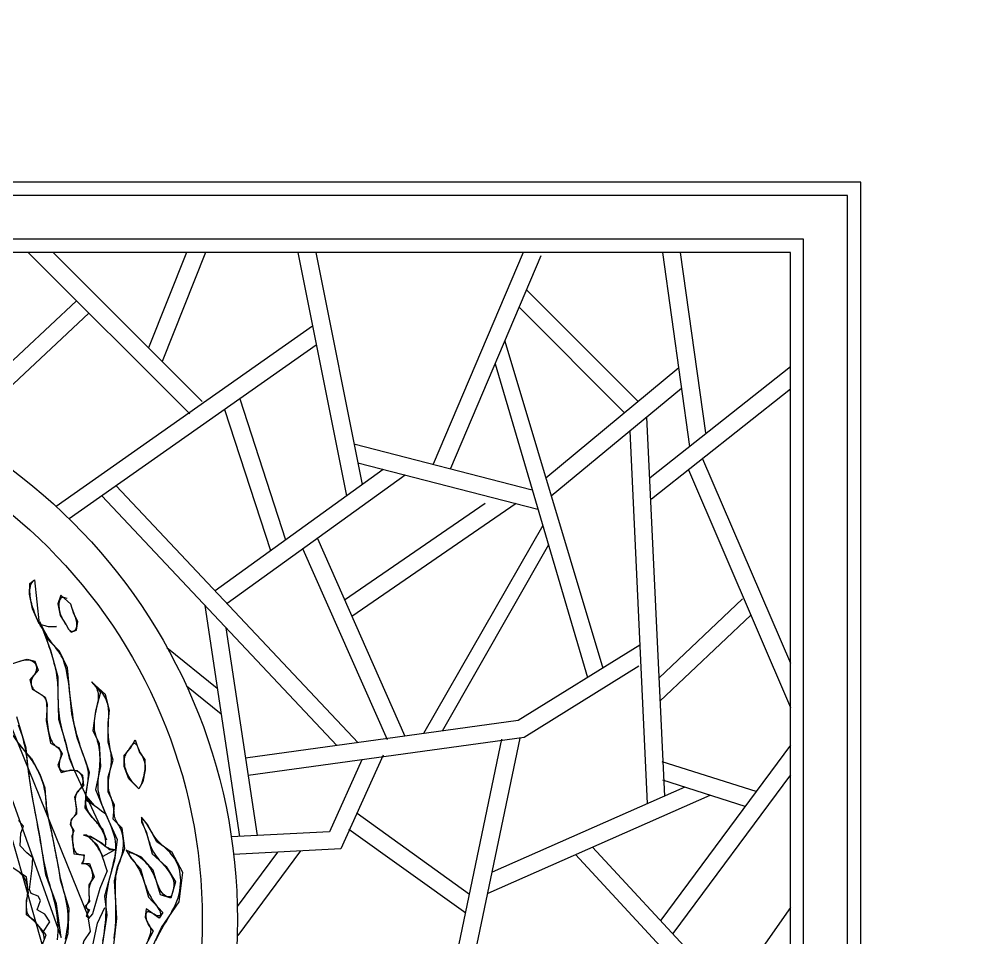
# Model space of a CAD drawing. Header units: metres. Extents: x -5582206 to 1721362, y -2047520 to 6750995.
# Drawn here: x 4296 to 5392, y 1967 to 3013 of the extents above; entities that cross this region are included whole.
import ezdxf

# ---------------------------------------------------------------- set-up
doc = ezdxf.new("R2010")
doc.units = ezdxf.units.M
for name, color, linetype in [('3', 3, 'Continuous'), ('4', 4, 'Continuous'), ('7', 7, 'Continuous')]:
    doc.layers.add(name, color=color, linetype=linetype)

msp = doc.modelspace()

# ---------------------------------------------------------------- linework, layer by layer
at = {"layer": '3'}
for p, q in [((4306.48, 2747.44), (4490.64, 2563.5)), ((4334.78, 2747.44), (4504.77, 2577.65)), ((4486.89, 2747.44), (4443.71, 2638.64)), ((4508.4, 2747.44), (4459.12, 2623.25)), ((4613.61, 2747.44), (4669.11, 2470.26)), ((4634, 2747.44), (4686.93, 2483.11)), ((4870.53, 2747.44), (4767.99, 2506.34)), ((4890.67, 2743.69), (4787.58, 2501.29)), ((5029.19, 2747.44), (5060, 2526.41)), ((5049.38, 2747.44), (5078.02, 2542.02)), ((4874.17, 2704.91), (5001.45, 2577.78)), ((4361.47, 2692.52), (4209.5, 2550.3)), ((4865.74, 2685.07), (4985.97, 2564.98)), ((4375.63, 2678.38), (4227.78, 2540.01)), ((4630.44, 2663.38), (4338.43, 2458.22)), ((4634.73, 2641.95), (4353.21, 2444.16)), ((4849.3, 2646.42), (4960.99, 2274.23)), ((4838.3, 2620.55), (4943.75, 2263.55)), ((5047.52, 2615.89), (4896.06, 2490.61)), ((5174.88, 2617.31), (5015.22, 2490.97)), ((5050.77, 2592.62), (4902.3, 2469.81)), ((5174.88, 2591.81), (5016.7, 2466.64)), ((4547.43, 2580.61), (4599.72, 2420.2)), ((4530.31, 2568.59), (4582.69, 2407.91)), ((5011.03, 2559.75), (5031.21, 2128.24)), ((4991.95, 2543.97), (5011.68, 2119.88)), ((4677.62, 2529.63), (4880.61, 2477.31)), ((5074.77, 2512.6), (5174.88, 2279.83)), ((4710.9, 2500.4), (4519.38, 2362.24)), ((4681.98, 2507.85), (4887.21, 2454.95)), ((5058.53, 2499.74), (5174.88, 2229.21)), ((4736.08, 2493.91), (4533.21, 2347.56)), ((4682.3, 2189.25), (4406.78, 2481.8)), ((4657.99, 2185.9), (4390.25, 2470.19)), ((4827.16, 2461.55), (4667.02, 2351.7)), ((4862.52, 2461.55), (4675.25, 2333.1)), ((4892.64, 2436.6), (4756.74, 2199.54)), ((4636.01, 2421.72), (4735.69, 2196.63)), ((4899.15, 2414.53), (4778.2, 2202.5)), ((4619.43, 2409.76), (4715.48, 2192.87)), ((4507.61, 2345.57), (4547.27, 2082.44)), ((5120.13, 2353.03), (5024.92, 2262.85)), ((5129.61, 2334.47), (5026.15, 2236.47)), ((4531.69, 2320), (4567.34, 2083.46)), ((5003.28, 2300.45), (4864.52, 2214.42)), ((4464.61, 2297.76), (4521.82, 2251.28)), ((5002.16, 2276.23), (4871.45, 2195.19)), ((4486.71, 2254.04), (4526.25, 2221.92)), ((4864.52, 2214.42), (4554.07, 2171.54)), ((4871.45, 2195.19), (4557.05, 2151.76)), ((4779.57, 1873.94), (4846.09, 2193.38)), ((4794.51, 1847.6), (4866.76, 2194.54)), ((5174.88, 2186.27), (5027.18, 1987.22)), ((4686.63, 2169.66), (4649.62, 2087.64)), ((4711.01, 2175.06), (4662.83, 2068.28)), ((5135.73, 2133.51), (5028.82, 2167.59)), ((5174.88, 2152.71), (5040.71, 1971.89)), ((5054.39, 2138.45), (4834.94, 2041.75)), ((5123.13, 2116.53), (5029.39, 2146.42)), ((5083.17, 2129.27), (4829.93, 2017.68)), ((4681.13, 2108.84), (4809.33, 2016.84)), ((4649.62, 2087.64), (4537.86, 2081.96)), ((4671.92, 2090.83), (4804.87, 1995.42)), ((4949.3, 2070.28), (5174.88, 1827.47)), ((4662.83, 2068.28), (4540.51, 2062.07)), ((4590.69, 2064.62), (4544.7, 2002.75)), ((4616.59, 2065.93), (4545.17, 1969.86)), ((4929.93, 2061.75), (5174.88, 1798.08)), ((5174.88, 2001.51), (5105.36, 1902.31))]:
    msp.add_line(p, q, dxfattribs=at)
for points in [[(5239.88, 1227.44), (5239.88, 2812.44), (2569.88, 2812.44), (2569.88, 1227.44)], [(5189.88, 1227.44), (5189.88, 2762.44), (2619.88, 2762.44), (2619.88, 1227.44)], [(4296.18, 2281.83), (4297.38, 2282.2), (4298.53, 2282.54), (4299.63, 2282.84), (4300.68, 2283.09), (4301.7, 2283.31), (4302.7, 2283.47), (4303.68, 2283.58), (4304.67, 2283.63), (4305.66, 2283.63), (4306.66, 2283.56), (4307.67, 2283.42), (4308.68, 2283.2), (4309.67, 2282.9), (4310.64, 2282.51), (4311.57, 2282.01), (4312.45, 2281.4), (4313.26, 2280.68), (4314.01, 2279.84), (4314.67, 2278.88), (4315.22, 2277.83), (4315.64, 2276.7), (4315.92, 2275.51), (4316.05, 2274.26), (4315.99, 2272.97), (4315.74, 2271.66), (4315.28, 2270.33), (4314.66, 2269), (4313.93, 2267.67), (4313.14, 2266.33), (4312.33, 2264.98), (4311.57, 2263.64), (4310.9, 2262.29), (4310.36, 2260.95), (4310.01, 2259.61), (4309.83, 2258.28), (4309.82, 2256.98), (4309.95, 2255.73), (4310.21, 2254.52), (4310.59, 2253.38), (4311.06, 2252.32), (4311.63, 2251.35), (4312.26, 2250.48), (4312.96, 2249.7), (4313.72, 2249), (4314.52, 2248.35), (4315.37, 2247.74), (4316.26, 2247.17), (4317.17, 2246.61), (4318.11, 2246.04), (4319.06, 2245.47), (4320.02, 2244.87), (4320.96, 2244.25), (4321.88, 2243.61), (4322.76, 2242.93), (4323.58, 2242.21), (4324.34, 2241.46), (4325.01, 2240.66), (4325.6, 2239.82), (4326.09, 2238.91), (4326.51, 2237.92), (4326.84, 2236.84), (4327.11, 2235.65), (4327.31, 2234.33), (4327.45, 2232.87), (4327.54, 2231.25), (4327.58, 2229.46), (4327.59, 2227.51), (4327.59, 2225.41), (4327.6, 2223.16), (4327.63, 2220.78), (4327.7, 2218.27), (4327.83, 2215.65), (4328.04, 2212.92), (4328.34, 2210.11), (4328.73, 2207.25), (4329.21, 2204.41), (4329.77, 2201.62), (4330.41, 2198.94), (4331.12, 2196.42), (4331.9, 2194.11), (4332.75, 2192.07), (4333.67, 2190.33), (4334.62, 2188.86), (4335.61, 2187.62), (4336.6, 2186.57), (4337.59, 2185.65), (4338.55, 2184.84), (4339.47, 2184.08), (4340.33, 2183.33), (4341.11, 2182.56), (4341.8, 2181.74), (4342.4, 2180.88), (4342.89, 2179.97), (4343.28, 2178.99), (4343.55, 2177.94), (4343.69, 2176.81), (4343.69, 2175.6), (4343.57, 2174.29), (4343.33, 2172.92), (4343.03, 2171.49), (4342.68, 2170.03), (4342.34, 2168.56), (4342.04, 2167.11), (4341.8, 2165.69), (4341.67, 2164.33), (4341.68, 2163.05), (4341.83, 2161.86), (4342.11, 2160.77), (4342.52, 2159.79), (4343.05, 2158.94), (4343.71, 2158.23), (4344.49, 2157.67), (4345.38, 2157.27), (4346.38, 2157.04), (4347.46, 2156.95), (4348.62, 2156.97), (4349.82, 2157.08), (4351.04, 2157.25), (4352.26, 2157.44), (4353.47, 2157.62), (4354.63, 2157.78), (4355.74, 2157.87), (4356.79, 2157.9), (4357.78, 2157.87), (4358.74, 2157.78), (4359.65, 2157.62), (4360.53, 2157.4), (4361.38, 2157.11), (4362.21, 2156.77), (4363.02, 2156.36), (4363.81, 2155.88), (4364.56, 2155.32), (4365.28, 2154.69), (4365.95, 2153.96), (4366.56, 2153.15), (4367.11, 2152.24), (4367.59, 2151.22), (4367.99, 2150.1), (4368.31, 2148.89), (4368.54, 2147.61), (4368.67, 2146.3), (4368.69, 2144.97), (4368.61, 2143.65), (4368.41, 2142.36), (4368.1, 2141.13), (4367.66, 2139.97), (4367.12, 2138.88), (4366.5, 2137.86), (4365.83, 2136.89), (4365.12, 2135.96), (4364.41, 2135.08), (4363.71, 2134.23), (4363.05, 2133.4), (4362.45, 2132.58), (4361.92, 2131.77), (4361.45, 2130.94), (4361.05, 2130.08), (4360.72, 2129.17), (4360.47, 2128.19), (4360.29, 2127.14), (4360.19, 2126), (4360.16, 2124.75), (4360.2, 2123.42), (4360.29, 2122.03), (4360.42, 2120.62), (4360.57, 2119.2), (4360.73, 2117.82), (4360.89, 2116.49), (4361.03, 2115.24), (4361.14, 2114.09), (4361.21, 2113.04), (4361.23, 2112.08), (4361.2, 2111.18), (4361.1, 2110.34), (4360.93, 2109.54), (4360.69, 2108.77), (4360.36, 2108.01), (4359.93, 2107.25), (4359.44, 2106.5), (4358.89, 2105.74), (4358.32, 2104.98), (4357.73, 2104.23), (4357.16, 2103.47), (4356.63, 2102.71), (4356.15, 2101.96), (4355.75, 2101.2), (4355.42, 2100.44), (4355.18, 2099.68), (4355.01, 2098.91), (4354.93, 2098.13), (4354.92, 2097.35), (4354.99, 2096.55), (4355.14, 2095.73), (4355.36, 2094.91), (4355.65, 2094.07), (4355.96, 2093.22), (4356.3, 2092.37), (4356.62, 2091.52), (4356.91, 2090.68), (4357.16, 2089.84), (4357.33, 2089.01), (4357.41, 2088.19), (4357.42, 2087.36), (4357.37, 2086.49), (4357.28, 2085.54), (4357.19, 2084.49), (4357.09, 2083.31), (4357.02, 2081.97), (4356.99, 2080.44), (4357.02, 2078.7), (4357.12, 2076.8), (4357.3, 2074.82), (4357.56, 2072.81), (4357.9, 2070.83), (4358.34, 2068.97), (4358.87, 2067.27), (4359.51, 2065.81), (4360.26, 2064.63), (4361.09, 2063.71), (4361.98, 2063.02), (4362.9, 2062.53), (4363.83, 2062.19), (4364.74, 2061.98), (4365.61, 2061.85), (4366.41, 2061.77), (4367.13, 2061.71), (4367.75, 2061.66), (4368.28, 2061.58), (4368.73, 2061.48), (4369.1, 2061.33), (4369.4, 2061.11), (4369.62, 2060.82), (4369.78, 2060.43), (4369.88, 2059.93), (4369.91, 2059.35), (4369.9, 2058.7), (4369.84, 2058.01), (4369.75, 2057.29), (4369.62, 2056.57), (4369.46, 2055.87), (4369.28, 2055.22), (4369.08, 2054.62), (4368.9, 2054.08), (4368.74, 2053.6), (4368.64, 2053.18), (4368.63, 2052.81), (4368.71, 2052.5), (4368.92, 2052.23), (4369.28, 2052.02), (4369.8, 2051.85), (4370.47, 2051.69), (4371.25, 2051.51), (4372.12, 2051.26), (4373.04, 2050.93), (4373.99, 2050.46), (4374.93, 2049.83), (4375.84, 2048.99), (4376.69, 2047.94), (4377.46, 2046.69), (4378.14, 2045.28), (4378.72, 2043.76), (4379.18, 2042.17), (4379.51, 2040.55), (4379.69, 2038.95), (4379.71, 2037.39), (4379.57, 2035.92), (4379.28, 2034.54), (4378.89, 2033.21), (4378.43, 2031.93), (4377.92, 2030.68), (4377.41, 2029.45), (4376.93, 2028.22), (4376.51, 2026.97), (4376.18, 2025.69), (4375.93, 2024.4), (4375.76, 2023.09), (4375.65, 2021.78), (4375.6, 2020.48), (4375.59, 2019.19), (4375.62, 2017.93), (4375.67, 2016.71), (4375.74, 2015.54), (4375.81, 2014.41), (4375.86, 2013.32), (4375.88, 2012.28), (4375.86, 2011.27), (4375.77, 2010.31), (4375.6, 2009.37), (4375.33, 2008.47), (4374.97, 2007.61), (4374.53, 2006.78), (4374.06, 2005.98), (4373.59, 2005.22), (4373.16, 2004.5), (4372.8, 2003.82), (4372.56, 2003.18), (4372.47, 2002.59), (4372.56, 2002.04), (4372.79, 2001.52), (4373.11, 2001.01), (4373.48, 2000.48), (4373.85, 1999.91), (4374.18, 1999.29), (4374.41, 1998.59), (4374.49, 1997.8), (4374.41, 1996.89), (4374.22, 1995.9), (4374.01, 1994.86), (4373.86, 1993.79), (4373.85, 1992.74), (4374.07, 1991.73), (4374.59, 1990.8), (4375.5, 1989.98), (4183.37, 2463.27)], [(4049.96, 2447.09), (4313.99, 1838.35), (4319.95, 1847.88), (4324.72, 1859.8), (4325.92, 1882.44), (4325.92, 1897.93), (4322.34, 1900.32), (4334.27, 1908.66), (4334.27, 1925.34), (4321.15, 1942.03), (4315.18, 1944.41), (4322.34, 1958.71), (4327.11, 1970.63), (4312.8, 1987.31), (4304.44, 1993.27), (4304.44, 2009.96), (4306.83, 2018.3), (4304.44, 2036.17), (4288.94, 2046.9)], [(4172.16, 2449.42), (4343.91, 1967.58), (4338.62, 2005.89), (4326.72, 2038.92), (4320.1, 2081.2), (4310.85, 2128.76), (4306.88, 2156.5), (4304.23, 2182.93), (4293.65, 2218.6)], [(4333.31, 1921.19), (4187.94, 2431.28)], [(4323.67, 2318), (4323.67, 2318), (4321.94, 2320.5), (4320.31, 2323.16), (4318.78, 2325.93), (4317.36, 2328.78), (4316.04, 2331.67), (4314.84, 2334.54), (4313.75, 2337.36), (4312.77, 2340.08), (4311.92, 2342.67), (4311.17, 2345.14), (4310.53, 2347.51), (4309.99, 2349.8), (4309.54, 2352.03), (4309.18, 2354.23), (4308.89, 2356.4), (4308.67, 2358.57), (4308.53, 2360.76), (4308.51, 2362.95), (4308.66, 2365.11), (4309.03, 2367.23), (4309.68, 2369.27), (4310.66, 2371.21), (4312.04, 2373.04), (4313.85, 2374.73), (4318.92, 2324.41), (4311.51, 2341.57), (4307.99, 2358.35), (4308.38, 2370.44), (4313.85, 2374.73)], [(4350.95, 2353.28), (4350.95, 2353.28), (4348.43, 2354.34), (4346.41, 2354.7), (4344.82, 2354.44), (4343.62, 2353.67), (4342.75, 2352.5), (4342.16, 2351.04), (4341.78, 2349.39), (4341.57, 2347.65), (4341.48, 2345.92), (4341.49, 2344.21), (4341.61, 2342.53), (4341.82, 2340.87), (4342.12, 2339.24), (4342.51, 2337.64), (4342.98, 2336.08), (4343.53, 2334.55), (4344.15, 2333.06), (4344.82, 2331.61), (4345.53, 2330.21), (4346.27, 2328.88), (4347.01, 2327.61), (4347.73, 2326.41), (4348.42, 2325.3), (4349.06, 2324.28), (4349.64, 2323.35), (4350.16, 2322.51), (4350.63, 2321.75), (4351.06, 2321.05), (4351.46, 2320.41), (4351.84, 2319.82), (4352.21, 2319.27), (4352.57, 2318.75), (4352.94, 2318.25), (4353.32, 2317.78), (4353.72, 2317.34), (4354.14, 2316.95), (4354.58, 2316.61), (4355.04, 2316.34), (4355.55, 2316.14), (4356.09, 2316.02), (4356.67, 2315.99), (4357.28, 2316.06), (4357.9, 2316.23), (4358.53, 2316.49), (4359.14, 2316.86), (4359.73, 2317.34), (4360.28, 2317.92), (4360.77, 2318.62), (4361.2, 2319.43), (4361.56, 2320.35), (4361.83, 2321.38), (4362, 2322.49), (4362.08, 2323.7), (4362.05, 2324.98), (4361.9, 2326.33), (4361.62, 2327.76), (4361.21, 2329.25), (4360.68, 2330.86), (4360.03, 2332.68), (4359.26, 2334.75), (4358.39, 2337.15), (4357.43, 2339.96), (4356.38, 2343.23), (4355.24, 2347.03), (4343.53, 2357.18), (4340.4, 2347.42), (4342.75, 2334.16), (4349.77, 2323.24), (4352.51, 2318.56), (4355.63, 2315.04), (4361.49, 2317.38), (4363.05, 2327.14), (4358.37, 2336.11), (4355.24, 2347.03)], [(4318.92, 2324.41), (4318.92, 2324.41), (4322.55, 2323.38), (4325.39, 2322.61), (4327.66, 2322.07), (4329.61, 2321.72), (4331.48, 2321.55), (4333.48, 2321.5), (4335.85, 2321.55), (4338.84, 2321.68), (4329.86, 2321.29), (4338.84, 2321.68)], [(4394.69, 2071.19), (4394.69, 2071.19), (4394.93, 2073.96), (4394.91, 2076.59), (4394.65, 2079.1), (4394.18, 2081.49), (4393.53, 2083.76), (4392.7, 2085.94), (4391.73, 2088.02), (4390.65, 2090.02), (4389.47, 2091.93), (4388.22, 2093.78), (4386.9, 2095.55), (4385.56, 2097.27), (4384.2, 2098.93), (4382.84, 2100.54), (4381.51, 2102.11), (4380.22, 2103.64), (4378.99, 2105.14), (4377.83, 2106.62), (4376.76, 2108.11), (4375.78, 2109.61), (4374.9, 2111.14), (4374.13, 2112.72), (4373.49, 2114.36), (4372.98, 2116.08), (4372.61, 2117.89), (4372.36, 2119.8), (4372.24, 2121.8), (4372.22, 2123.9), (4372.3, 2126.09), (4372.46, 2128.37), (4372.69, 2130.75), (4372.98, 2133.23), (4373.31, 2135.79), (4373.68, 2138.41), (4374.04, 2141.06), (4374.39, 2143.69), (4374.7, 2146.28), (4374.94, 2148.79), (4375.11, 2151.17), (4375.17, 2153.4), (4375.1, 2155.46), (4374.92, 2157.39), (4374.62, 2159.24), (4374.2, 2161.08), (4373.67, 2162.95), (4373.04, 2164.92), (4372.3, 2167.04), (4371.46, 2169.38), (4370.54, 2171.96), (4369.53, 2174.78), (4368.48, 2177.8), (4367.38, 2180.98), (4366.27, 2184.28), (4365.17, 2187.68), (4364.09, 2191.13), (4363.05, 2194.6), (4362.07, 2198.06), (4361.15, 2201.57), (4360.28, 2205.16), (4359.45, 2208.89), (4358.67, 2212.81), (4357.91, 2216.96), (4357.19, 2221.41), (4356.48, 2226.21), (4355.8, 2231.36), (4355.11, 2236.8), (4354.43, 2242.41), (4353.73, 2248.06), (4353.01, 2253.65), (4352.25, 2259.07), (4351.45, 2264.19), (4350.59, 2268.91), (4349.68, 2273.14), (4348.7, 2276.89), (4347.67, 2280.23), (4346.58, 2283.2), (4345.43, 2285.86), (4344.23, 2288.25), (4342.98, 2290.43), (4341.67, 2292.45), (4340.33, 2294.35), (4338.94, 2296.18), (4337.53, 2297.96), (4336.1, 2299.72), (4334.66, 2301.5), (4333.23, 2303.32), (4331.8, 2305.23), (4330.4, 2307.24), (4329.03, 2309.38), (4327.74, 2311.53), (4326.55, 2313.57), (4325.52, 2315.4), (4324.67, 2316.88), (4324.06, 2317.88), (4323.71, 2318.3), (4323.67, 2318), (4323.96, 2316.91), (4324.54, 2315.09), (4325.38, 2312.65), (4326.4, 2309.7), (4327.57, 2306.35), (4328.83, 2302.71), (4330.12, 2298.88), (4331.41, 2294.97), (4332.64, 2291.08), (4333.8, 2287.24), (4334.88, 2283.47), (4335.87, 2279.78), (4336.77, 2276.19), (4337.56, 2272.72), (4338.25, 2269.39), (4338.81, 2266.22), (4339.26, 2263.21), (4339.59, 2260.33), (4339.84, 2257.55), (4340.01, 2254.81), (4340.13, 2252.08), (4340.21, 2249.32), (4340.27, 2246.48), (4340.33, 2243.52), (4340.4, 2240.42), (4340.5, 2237.19), (4340.64, 2233.84), (4340.83, 2230.41), (4341.09, 2226.91), (4341.42, 2223.38), (4341.83, 2219.83), (4342.35, 2216.29), (4342.97, 2212.77), (4343.68, 2209.29), (4344.47, 2205.83), (4345.31, 2202.4), (4346.2, 2199), (4347.1, 2195.63), (4348.01, 2192.29), (4348.91, 2188.96), (4349.79, 2185.66), (4350.68, 2182.31), (4351.62, 2178.86), (4352.68, 2175.25), (4353.88, 2171.42), (4355.28, 2167.29), (4356.92, 2162.82), (4358.84, 2157.94), (4395.7, 2078.75), (4391.66, 2090.86), (4379.54, 2103.97), (4371.46, 2115.07), (4372.47, 2132.22), (4376.51, 2155.42), (4372.47, 2166.52), (4362.38, 2194.76), (4356.32, 2222), (4351.27, 2274.46), (4342.18, 2293.63), (4330.06, 2305.73), (4319.96, 2326.92), (4332.08, 2294.63), (4340.16, 2264.37), (4340.16, 2245.2), (4341.17, 2215.95), (4349.25, 2188.71), (4353.29, 2171.56), (4358.84, 2157.94)], [(4286.64, 2278.59), (4298.05, 2282.58), (4305.47, 2284.29), (4314.02, 2282.01), (4318.02, 2271.75), (4308.32, 2260.92), (4310.88, 2250.25), (4317.94, 2246.21), (4326.02, 2241.17), (4328.04, 2233.1), (4327.03, 2213.93), (4332.08, 2188.71), (4341.17, 2183.67), (4345.21, 2176.61), (4340.16, 2163.49), (4344.2, 2155.42), (4355.31, 2158.45), (4362.38, 2157.44), (4368.43, 2152.4), (4369.44, 2140.29), (4362.38, 2133.23), (4359.35, 2127.18), (4361.37, 2114.06), (4361.37, 2108.01), (4355.31, 2101.96), (4354.3, 2095.9), (4358.34, 2088.84), (4356.32, 2082.79), (4358.34, 2062.61), (4367.42, 2061.6), (4370.45, 2061.6), (4369.44, 2054.54), (4367.42, 2051.52), (4376.51, 2051.52), (4381.56, 2036.38), (4375.5, 2027.31), (4375.5, 2016.21), (4376.51, 2008.14), (4370.45, 2002.09), (4376.51, 1999.06), (4372.47, 1992), (4375.5, 1989.98)], [(4403.3, 1952.18), (4407.49, 1989.04), (4404.98, 2031.77), (4408.33, 2047.69), (4416.65, 2068.65), (4413.73, 2092.02), (4403.49, 2102.25), (4404.96, 2118.32), (4397.64, 2132.92), (4397.64, 2150.45), (4403.49, 2169.44), (4397.64, 2189.89), (4397.64, 2211.8), (4399.11, 2226.41), (4394.72, 2243.94), (4378.64, 2258.55), (4388.87, 2246.86), (4383.02, 2224.95), (4380.1, 2203.04), (4387.41, 2188.43), (4388.87, 2162.14), (4383.02, 2135.85), (4394.72, 2108.09), (4407.88, 2078.88), (4404.96, 2055.5), (4393.26, 2014.6), (4396.18, 1992.69), (4388.87, 1945.95)], [(4404.34, 1966.09), (4405.01, 1970.75), (4405.54, 1975.46), (4405.94, 1980.24), (4406.22, 1985.09), (4406.38, 1990.02), (4406.43, 1995.03), (4406.41, 2000.07), (4406.33, 2005.07), (4406.22, 2009.97), (4406.1, 2014.71), (4406, 2019.22), (4405.95, 2023.44), (4405.96, 2027.3), (4406.05, 2030.77), (4406.24, 2033.88), (4406.52, 2036.69), (4406.88, 2039.27), (4407.33, 2041.69), (4407.86, 2043.99), (4408.47, 2046.25), (4409.16, 2048.53), (4409.92, 2050.87), (4410.73, 2053.29), (4411.56, 2055.77), (4412.36, 2058.32), (4413.12, 2060.93), (4413.8, 2063.59), (4414.36, 2066.3), (4414.78, 2069.05), (4415.03, 2071.84), (4415.11, 2074.63), (4415.04, 2077.4), (4414.8, 2080.11), (4414.43, 2082.74), (4413.92, 2085.26), (4413.27, 2087.63), (4412.51, 2089.83), (4411.64, 2091.84), (4410.69, 2093.67), (4409.7, 2095.37), (4408.7, 2096.98), (4407.74, 2098.54), (4406.86, 2100.07), (4406.08, 2101.62), (4405.44, 2103.22), (4404.98, 2104.91), (4404.66, 2106.67), (4404.44, 2108.5), (4404.29, 2110.37), (4404.15, 2112.28), (4404, 2114.21), (4403.8, 2116.15), (4403.49, 2118.07), (4403.06, 2119.98), (4402.53, 2121.87), (4401.92, 2123.76), (4401.27, 2125.65), (4400.61, 2127.55), (4399.96, 2129.47), (4399.37, 2131.42), (4398.86, 2133.41), (4398.46, 2135.44), (4398.17, 2137.51), (4397.99, 2139.63), (4397.92, 2141.78), (4397.95, 2143.96), (4398.08, 2146.18), (4398.3, 2148.43), (4398.62, 2150.7), (4399.03, 2152.99), (4399.49, 2155.31), (4399.97, 2157.65), (4400.45, 2160.01), (4400.88, 2162.39), (4401.22, 2164.8), (4401.46, 2167.23), (4401.54, 2169.69), (4401.46, 2172.16), (4401.22, 2174.66), (4400.88, 2177.18), (4400.45, 2179.73), (4399.97, 2182.3), (4399.49, 2184.89), (4399.03, 2187.5), (4398.62, 2190.14), (4398.3, 2192.79), (4398.06, 2195.45), (4397.9, 2198.1), (4397.8, 2200.73), (4397.76, 2203.3), (4397.76, 2205.82), (4397.81, 2208.25), (4397.89, 2210.59), (4397.99, 2212.81), (4398.1, 2214.95), (4398.2, 2217.01), (4398.28, 2219.02), (4398.33, 2220.99), (4398.33, 2222.95), (4398.27, 2224.91), (4398.13, 2226.9), (4397.9, 2228.93), (4397.57, 2230.99), (4397.12, 2233.08), (4396.55, 2235.18), (4395.84, 2237.27), (4394.98, 2239.36), (4393.96, 2241.42), (4392.77, 2243.45), (4391.41, 2245.43), (4389.95, 2247.32), (4388.44, 2249.07), (4386.98, 2250.63), (4385.64, 2251.97), (4384.48, 2253.04), (4383.58, 2253.78), (4383.02, 2254.16), (4382.85, 2254.15), (4383, 2253.75), (4383.4, 2253), (4383.97, 2251.94), (4384.61, 2250.6), (4385.25, 2249), (4385.8, 2247.17), (4386.19, 2245.16), (4386.35, 2242.98), (4386.29, 2240.66), (4386.05, 2238.23), (4385.67, 2235.69), (4385.19, 2233.08), (4384.65, 2230.4), (4384.08, 2227.69), (4383.51, 2224.95), (4382.99, 2222.21), (4382.52, 2219.49), (4382.13, 2216.8), (4381.83, 2214.15), (4381.64, 2211.55), (4381.56, 2209.03), (4381.61, 2206.59), (4381.8, 2204.26), (4382.15, 2202.02), (4382.63, 2199.87), (4383.21, 2197.76), (4383.85, 2195.64), (4384.52, 2193.5), (4385.2, 2191.28), (4385.85, 2188.96), (4386.43, 2186.48), (4386.94, 2183.84), (4387.34, 2181.04), (4387.66, 2178.1), (4387.87, 2175.04), (4387.97, 2171.9), (4387.98, 2168.68), (4387.87, 2165.42), (4387.65, 2162.14), (4387.33, 2158.85), (4386.94, 2155.56), (4386.53, 2152.27), (4386.16, 2148.96), (4385.87, 2145.65), (4385.7, 2142.32), (4385.71, 2138.97), (4385.95, 2135.6), (4386.44, 2132.21), (4387.18, 2128.8), (4388.14, 2125.36), (4389.27, 2121.91), (4390.55, 2118.43), (4391.94, 2114.92), (4393.43, 2111.4), (4394.96, 2107.85), (4396.52, 2104.28), (4398.07, 2100.7), (4399.57, 2097.13), (4401, 2093.57), (4402.3, 2090.06), (4403.46, 2086.59), (4404.44, 2083.18), (4405.2, 2079.85), (4405.72, 2076.6), (4406, 2073.4), (4406.05, 2070.2), (4405.9, 2066.95), (4405.55, 2063.61), (4405.03, 2060.13), (4404.34, 2056.47), (4403.49, 2052.58), (4402.52, 2048.44), (4401.45, 2044.1), (4400.34, 2039.62), (4399.23, 2035.08), (4398.16, 2030.56), (4397.19, 2026.12), (4396.35, 2021.83), (4395.7, 2017.77), (4395.25, 2013.98), (4394.99, 2010.4), (4394.86, 2006.94), (4394.81, 2003.53), (4394.8, 2000.07), (4394.77, 1996.47), (4394.68, 1992.67), (4394.48, 1988.55), (4394.12, 1984.08), (4393.62, 1979.27), (4392.96, 1974.18), (4392.16, 1968.86), (4391.23, 1963.38)], [(4339.79, 1964.63), (4340.58, 1974.02), (4340.62, 1982.24), (4340.08, 1989.48), (4339.14, 1995.94), (4337.96, 2001.82), (4336.69, 2007.29), (4335.38, 2012.45), (4334.04, 2017.36), (4332.69, 2022.09), (4331.36, 2026.69), (4330.05, 2031.25), (4328.79, 2035.82), (4327.6, 2040.46), (4326.48, 2045.24), (4325.43, 2050.15), (4324.43, 2055.2), (4323.46, 2060.36), (4322.52, 2065.64), (4321.58, 2071.02), (4320.64, 2076.51), (4319.66, 2082.08), (4318.65, 2087.73), (4317.62, 2093.41), (4316.57, 2099.07), (4315.53, 2104.68), (4314.51, 2110.16), (4313.53, 2115.49), (4312.59, 2120.6), (4311.73, 2125.46), (4310.94, 2130.01), (4310.23, 2134.3), (4309.58, 2138.35), (4309, 2142.19), (4308.47, 2145.87), (4307.98, 2149.42), (4307.52, 2152.88), (4307.1, 2156.28), (4306.69, 2159.66), (4306.29, 2163.04), (4305.87, 2166.44), (4305.42, 2169.88), (4304.91, 2173.38), (4304.34, 2176.97), (4303.68, 2180.66), (4302.91, 2184.47), (4302.02, 2188.42), (4301, 2192.47), (4299.84, 2196.6), (4298.53, 2200.76), (4297.07, 2204.93), (4295.44, 2209.06)], [(4288.17, 2198.71), (4296.85, 2186.09), (4310.27, 2171.11), (4319.68, 2153.22), (4325.5, 2137.7), (4327.45, 2110.53), (4332.3, 2091.12), (4337.16, 2065.89), (4341.04, 2046.48), (4342.99, 2032.9), (4352.7, 2000.88), (4351.73, 1971.77), (4338.13, 1928.1), (4333.31, 1921.19)], [(4432.64, 2136.54), (4432.64, 2136.54), (4428.68, 2140.7), (4425.48, 2144.45), (4422.95, 2147.83), (4421, 2150.9), (4419.54, 2153.69), (4418.47, 2156.23), (4417.71, 2158.57), (4417.15, 2160.75), (4416.73, 2162.81), (4416.43, 2164.75), (4416.25, 2166.59), (4416.19, 2168.32), (4416.24, 2169.95), (4416.41, 2171.48), (4416.69, 2172.93), (4417.09, 2174.29), (4417.6, 2175.57), (4418.21, 2176.78), (4418.89, 2177.94), (4419.63, 2179.06), (4420.41, 2180.16), (4421.21, 2181.23), (4422.01, 2182.31), (4422.8, 2183.39), (4423.56, 2184.48), (4424.29, 2185.55), (4424.99, 2186.54), (4425.67, 2187.41), (4426.34, 2188.1), (4426.99, 2188.56), (4427.63, 2188.75), (4428.27, 2188.61), (4428.91, 2188.11), (4429.55, 2187.3), (4430.19, 2186.23), (4430.84, 2184.97), (4431.49, 2183.57), (4432.15, 2182.09), (4432.82, 2180.59), (4433.49, 2179.14), (4434.18, 2177.78), (4434.87, 2176.5), (4435.54, 2175.28), (4436.2, 2174.1), (4436.81, 2172.95), (4437.39, 2171.8), (4437.9, 2170.64), (4438.35, 2169.43), (4438.72, 2168.17), (4439.01, 2166.85), (4439.22, 2165.44), (4439.35, 2163.95), (4439.41, 2162.35), (4439.38, 2160.65), (4439.27, 2158.83), (4439.08, 2156.87), (4438.81, 2154.77), (4438.43, 2152.54), (4437.93, 2150.18), (4437.27, 2147.68), (4436.44, 2145.07), (4435.41, 2142.34), (4434.15, 2139.49), (4432.64, 2136.54), (4420.98, 2148.19), (4415.88, 2162.03), (4415.88, 2175.14), (4423.17, 2183.15), (4428.27, 2192.61), (4433.37, 2178.05), (4439.2, 2170.04), (4439.93, 2158.39), (4437.02, 2144.55), (4432.64, 2136.54)], [(4296.29, 2187.41), (4297.64, 2185.7), (4299.05, 2183.95), (4300.53, 2182.17), (4302.04, 2180.35), (4303.57, 2178.49), (4305.11, 2176.59), (4306.64, 2174.65), (4308.14, 2172.66), (4309.6, 2170.63), (4310.99, 2168.55), (4312.33, 2166.44), (4313.6, 2164.3), (4314.81, 2162.15), (4315.97, 2160), (4317.06, 2157.85), (4318.1, 2155.72), (4319.08, 2153.62), (4320, 2151.54), (4320.87, 2149.48), (4321.68, 2147.39), (4322.43, 2145.26), (4323.13, 2143.06), (4323.76, 2140.76), (4324.34, 2138.34), (4324.86, 2135.75), (4325.31, 2133), (4325.72, 2130.1), (4326.1, 2127.1), (4326.45, 2124.03), (4326.8, 2120.93), (4327.16, 2117.83), (4327.53, 2114.79), (4327.93, 2111.82), (4328.38, 2108.97), (4328.87, 2106.21), (4329.39, 2103.51), (4329.94, 2100.86), (4330.51, 2098.23), (4331.1, 2095.58), (4331.7, 2092.9), (4332.3, 2090.15), (4332.91, 2087.32), (4333.51, 2084.42), (4334.12, 2081.47), (4334.71, 2078.5), (4335.3, 2075.54), (4335.88, 2072.59), (4336.44, 2069.69), (4337, 2066.86), (4337.54, 2064.12), (4338.06, 2061.46), (4338.56, 2058.9), (4339.04, 2056.43), (4339.5, 2054.05), (4339.93, 2051.76), (4340.34, 2049.56), (4340.72, 2047.45), (4341.07, 2045.43), (4341.41, 2043.45), (4341.76, 2041.46), (4342.14, 2039.43), (4342.56, 2037.29), (4343.04, 2035.01), (4343.61, 2032.54), (4344.28, 2029.83), (4345.07, 2026.84), (4345.93, 2023.61), (4346.85, 2020.17), (4347.78, 2016.57), (4348.69, 2012.84), (4349.54, 2009.04), (4350.3, 2005.2), (4350.92, 2001.36), (4351.38, 1997.55), (4351.66, 1993.71), (4351.73, 1989.76), (4351.59, 1985.63), (4351.21, 1981.23), (4350.58, 1976.49), (4349.68, 1971.34), (4348.49, 1965.7)], [(4394.96, 2107.85), (4394.96, 2107.85), (4390.16, 2111.35), (4385.78, 2114.54), (4381.92, 2117.45), (4378.62, 2120.09), (4375.96, 2122.49), (4374, 2124.65), (4372.81, 2126.61), (4372.46, 2128.37), (4381.62, 2117.61), (4372.22, 2123.9), (4372.46, 2128.37)], [(4441.02, 1941.23), (4458.41, 1978.65), (4478.48, 2008.05), (4482.49, 2041.45), (4470.45, 2064.17), (4453.06, 2076.2), (4442.36, 2096.24), (4435.67, 2104.26), (4435.67, 2098.92), (4441.02, 2088.23), (4447.71, 2062.84), (4463.76, 2048.14), (4474.46, 2030.76), (4470.45, 2017.4), (4469.11, 2012.06), (4457.07, 2016.06), (4449.05, 2044.13), (4435.67, 2058.83), (4418.28, 2066.84), (4423.63, 2057.49), (4434.33, 2045.46), (4443.7, 2013.39), (4459.75, 1996.02), (4455.74, 1989.34), (4441.02, 2000.03), (4439.68, 1990.67), (4443.7, 1981.32), (4449.05, 1974.64), (4430.32, 1939.89)], [(4323.19, 1973.24), (4331.33, 1985.35), (4325.5, 1994.09), (4316.76, 1998.94), (4320.65, 2009.61), (4317.73, 2014.46), (4309.96, 2017.37), (4308.02, 2022.23), (4310.93, 2046.48), (4311.91, 2058.13), (4305.11, 2063.95), (4297.34, 2071.71), (4298.31, 2086.27), (4301.22, 2094.03), (4295.39, 2100.82)], [(4452, 1964.16), (4454.25, 1968.69), (4456.54, 1973.07), (4458.86, 1977.31), (4461.21, 1981.43), (4463.57, 1985.44), (4465.9, 1989.38), (4468.17, 1993.26), (4470.32, 1997.11), (4472.34, 2000.96), (4474.18, 2004.82), (4475.8, 2008.71), (4477.18, 2012.67), (4478.31, 2016.65), (4479.19, 2020.64), (4479.81, 2024.61), (4480.19, 2028.53), (4480.32, 2032.36), (4480.19, 2036.09), (4479.81, 2039.67), (4479.19, 2043.1), (4478.34, 2046.35), (4477.27, 2049.44), (4476.02, 2052.37), (4474.61, 2055.12), (4473.04, 2057.71), (4471.35, 2060.14), (4469.56, 2062.39), (4467.68, 2064.48), (4465.74, 2066.45), (4463.77, 2068.32), (4461.78, 2070.13), (4459.81, 2071.92), (4457.86, 2073.73), (4455.98, 2075.59), (4454.18, 2077.54), (4452.47, 2079.6), (4450.87, 2081.74), (4449.36, 2083.94), (4447.93, 2086.14), (4446.59, 2088.31), (4445.33, 2090.41), (4444.15, 2092.4), (4443.03, 2094.24), (4441.97, 2095.9), (4440.99, 2097.37), (4440.07, 2098.64), (4439.24, 2099.72), (4438.49, 2100.61), (4437.82, 2101.29), (4437.26, 2101.76), (4436.79, 2102.03), (4436.42, 2102.1), (4436.16, 2101.97), (4435.99, 2101.67), (4435.92, 2101.2), (4435.95, 2100.59), (4436.06, 2099.84), (4436.27, 2098.98), (4436.56, 2098.03), (4436.94, 2096.98), (4437.39, 2095.83), (4437.91, 2094.56), (4438.49, 2093.15), (4439.12, 2091.59), (4439.79, 2089.85), (4440.5, 2087.92), (4441.24, 2085.78), (4442.01, 2083.41), (4442.81, 2080.87), (4443.67, 2078.2), (4444.59, 2075.45), (4445.59, 2072.66), (4446.7, 2069.9), (4447.92, 2067.2), (4449.27, 2064.62), (4450.76, 2062.19), (4452.37, 2059.91), (4454.06, 2057.73), (4455.82, 2055.65), (4457.61, 2053.63), (4459.4, 2051.65), (4461.16, 2049.68), (4462.87, 2047.69), (4464.5, 2045.67), (4466.02, 2043.62), (4467.43, 2041.55), (4468.7, 2039.48), (4469.8, 2037.42), (4470.74, 2035.38), (4471.48, 2033.38), (4472.01, 2031.43), (4472.32, 2029.54), (4472.43, 2027.73), (4472.38, 2025.99), (4472.21, 2024.33), (4471.94, 2022.77), (4471.6, 2021.32), (4471.25, 2019.97), (4470.9, 2018.74), (4470.58, 2017.63), (4470.28, 2016.65), (4469.96, 2015.8), (4469.61, 2015.09), (4469.2, 2014.51), (4468.7, 2014.07), (4468.09, 2013.77), (4467.33, 2013.61), (4466.41, 2013.61), (4465.36, 2013.78), (4464.2, 2014.15), (4462.95, 2014.76), (4461.66, 2015.62), (4460.34, 2016.78), (4459.02, 2018.25), (4457.74, 2020.07), (4456.52, 2022.25), (4455.34, 2024.74), (4454.18, 2027.45), (4453.03, 2030.32), (4451.88, 2033.27), (4450.69, 2036.23), (4449.45, 2039.14), (4448.16, 2041.9), (4446.78, 2044.47), (4445.32, 2046.85), (4443.78, 2049.04), (4442.16, 2051.06), (4440.48, 2052.93), (4438.72, 2054.65), (4436.89, 2056.24), (4435, 2057.71), (4433.06, 2059.08), (4431.1, 2060.32), (4429.19, 2061.41), (4427.37, 2062.33), (4425.69, 2063.07), (4424.22, 2063.6), (4422.99, 2063.9), (4422.07, 2063.95), (4421.49, 2063.73), (4421.23, 2063.28), (4421.26, 2062.61), (4421.54, 2061.75), (4422.04, 2060.74), (4422.73, 2059.6), (4423.57, 2058.36), (4424.52, 2057.05), (4425.57, 2055.68), (4426.68, 2054.24), (4427.85, 2052.7), (4429.07, 2051), (4430.31, 2049.13), (4431.58, 2047.05), (4432.85, 2044.73), (4434.11, 2042.12), (4435.36, 2039.22), (4436.6, 2036.07), (4437.85, 2032.75), (4439.13, 2029.32), (4440.45, 2025.84), (4441.82, 2022.39), (4443.27, 2019.04), (4444.81, 2015.84), (4446.44, 2012.86), (4448.13, 2010.11), (4449.81, 2007.57), (4451.44, 2005.23), (4452.97, 2003.1), (4454.34, 2001.15), (4455.5, 1999.39), (4456.41, 1997.8), (4457, 1996.38), (4457.31, 1995.15), (4457.33, 1994.1), (4457.1, 1993.26), (4456.63, 1992.64), (4455.93, 1992.26), (4455.04, 1992.12), (4453.95, 1992.23), (4452.71, 1992.61), (4451.34, 1993.18), (4449.9, 1993.88), (4448.43, 1994.63), (4446.99, 1995.36), (4445.61, 1995.99), (4444.35, 1996.46), (4443.25, 1996.69), (4442.35, 1996.62), (4441.64, 1996.28), (4441.11, 1995.7), (4440.74, 1994.93), (4440.52, 1994.01), (4440.43, 1992.96), (4440.45, 1991.84), (4440.58, 1990.67), (4440.78, 1989.51), (4441.07, 1988.34), (4441.42, 1987.19), (4441.83, 1986.05), (4442.29, 1984.94), (4442.8, 1983.85), (4443.35, 1982.79), (4443.92, 1981.77), (4444.51, 1980.77), (4445.07, 1979.76), (4445.55, 1978.68), (4445.9, 1977.45), (4446.07, 1976.03), (4446.02, 1974.34), (4445.69, 1972.34), (4445.03, 1969.96), (4444.02, 1967.16), (4442.69, 1963.96)], [(4396.3, 2043.32), (4396.3, 2043.32), (4394.63, 2048.98), (4393.09, 2053.83), (4391.65, 2057.96), (4390.28, 2061.47), (4388.97, 2064.46), (4387.69, 2067.03), (4386.4, 2069.27), (4385.1, 2071.27), (4383.75, 2073.13), (4382.38, 2074.84), (4381, 2076.42), (4379.65, 2077.84), (4378.33, 2079.11), (4377.07, 2080.22), (4375.9, 2081.17), (4374.83, 2081.95), (4373.88, 2082.56), (4373.07, 2083.01), (4372.4, 2083.34), (4371.88, 2083.55), (4371.52, 2083.66), (4371.33, 2083.7), (4371.3, 2083.68), (4371.46, 2083.63), (4371.81, 2083.56), (4372.33, 2083.46), (4373.01, 2083.32), (4373.84, 2083.13), (4374.81, 2082.87), (4375.89, 2082.54), (4377.08, 2082.13), (4378.36, 2081.61), (4379.73, 2080.99), (4381.16, 2080.27), (4382.64, 2079.45), (4384.17, 2078.55), (4385.73, 2077.58), (4387.31, 2076.54), (4388.9, 2075.44), (4390.48, 2074.3), (4392.06, 2073.12), (4393.66, 2071.95), (4395.31, 2070.83), (4397.07, 2069.81), (4398.95, 2068.94), (4401.01, 2068.26), (4403.28, 2067.81), (4405.8, 2067.66), (4391.66, 2059.59), (4385.6, 2072.7), (4373.48, 2083.8), (4369.44, 2083.8), (4377.52, 2082.79), (4390.65, 2074.72), (4398.73, 2067.66), (4405.8, 2067.66)], [(4324.52, 1966.33), (4324.57, 1967.98), (4324.38, 1969.67), (4323.93, 1971.42), (4323.19, 1973.24), (4322.21, 1975.11), (4321.02, 1976.98), (4319.68, 1978.85), (4318.24, 1980.66), (4316.74, 1982.4), (4315.24, 1984.03), (4313.79, 1985.53), (4312.42, 1986.86), (4311.15, 1988.08), (4309.98, 1989.21), (4308.92, 1990.29), (4307.97, 1991.38), (4307.14, 1992.51), (4306.42, 1993.72), (4305.84, 1995.06), (4305.38, 1996.55), (4305.04, 1998.18), (4304.81, 1999.89), (4304.67, 2001.66), (4304.62, 2003.45), (4304.63, 2005.23), (4304.71, 2006.94), (4304.84, 2008.57), (4305.01, 2010.07), (4305.2, 2011.48), (4305.39, 2012.83), (4305.59, 2014.15), (4305.76, 2015.48), (4305.9, 2016.86), (4306, 2018.32), (4306.04, 2019.89), (4306, 2021.59), (4305.86, 2023.42), (4305.63, 2025.33), (4305.26, 2027.29), (4304.76, 2029.26), (4304.11, 2031.23), (4303.28, 2033.14), (4302.26, 2034.98), (4301.04, 2036.72), (4299.66, 2038.36), (4298.16, 2039.94), (4296.57, 2041.46), (4294.93, 2042.96)], [(4396.3, 2043.32), (4387.95, 2023.07), (4379.6, 1994.46), (4374.83, 1988.5), (4377.21, 1974.2), (4370.06, 1963.48), (4358.13, 1920.58), (4343.81, 1886.01), (4335.46, 1862.18), (4325.92, 1837.15), (4317.57, 1812.13), (4316.37, 1796.63), (4316.37, 1787.1), (4305.64, 1773.99)], [(4317.57, 1776.37), (4318.76, 1787.1), (4333.08, 1803.78), (4347.39, 1846.69), (4358.13, 1884.82), (4376.02, 1938.45), (4385.57, 1983.74), (4393.92, 2001.61)]]:
    msp.add_lwpolyline(points, dxfattribs=at)
for centre, radius, start, end in [((-1930422.04, 3099211.39), 3651783.58, 301.98, 301.98), ((398519.78, -985039.58), 1062480.8, 111.78, 111.78)]:
    msp.add_arc(centre, radius, start, end, dxfattribs=at)
at = {"layer": '4'}
for points in [[(5254.88, 1227.44), (5254.88, 2827.44), (2554.88, 2827.44), (2554.88, 1227.44)], [(5174.88, 1227.44), (5174.88, 2747.44), (2634.88, 2747.44), (2634.88, 1227.44)]]:
    msp.add_lwpolyline(points, dxfattribs=at)
at = {"layer": '7'}
for radius in [640, 600]:
    msp.add_circle((3904.88, 1987.44), radius, dxfattribs=at)

doc.saveas('drawing.dxf')
